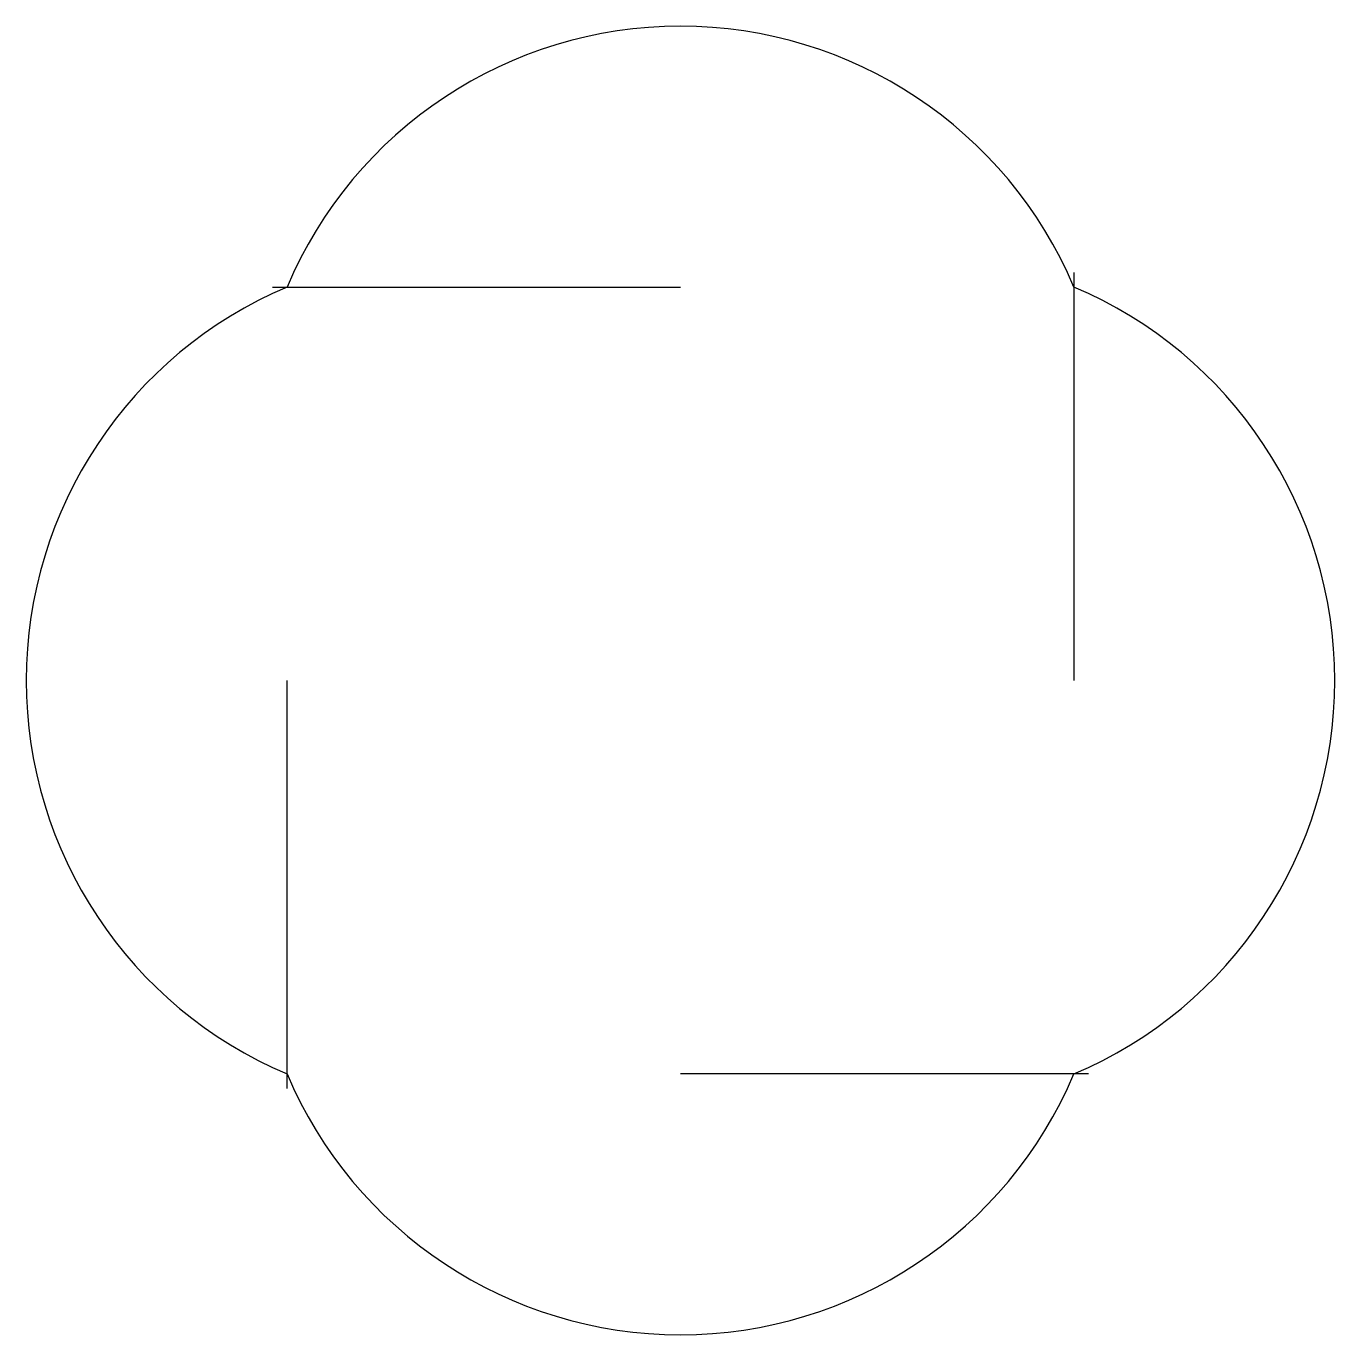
# Model space of a CAD drawing. Header units: millimetres. Extents: x 0 to 90, y 0 to 90.
import ezdxf

# ---------------------------------------------------------------- set-up
doc = ezdxf.new("R2010")
doc.units = ezdxf.units.MM
doc.layers.add('CUT', color=7, linetype='Continuous')
doc.layers.add('SLIT', color=1, linetype='Continuous')

msp = doc.modelspace()

# ---------------------------------------------------------------- linework, layer by layer
at = {"layer": 'CUT'}
for centre, radius, start, end in [((45, 60.633), 29.367, 90, 157.11356), ((45, 60.633), 29.365, 22.88644, 90), ((29.367, 45), 29.366, 112.88724, 180), ((60.633, 45), 29.367, 0, 67.11334), ((29.366, 45), 29.366, 180, 247.11414), ((60.634, 45), 29.365, 292.88527, 0), ((45, 29.366), 29.365, 202.88586, 270), ((45, 29.366), 29.366, 270, 337.11414)]:
    msp.add_arc(centre, radius, start, end, dxfattribs=at)
at = {"layer": 'SLIT'}
for p, q in [((72.054, 73.054), (72.054, 45)), ((16.946, 72.054), (45, 72.054)), ((17.946, 16.946), (17.946, 45)), ((73.054, 17.946), (45, 17.946))]:
    msp.add_line(p, q, dxfattribs=at)

doc.saveas('drawing.dxf')
